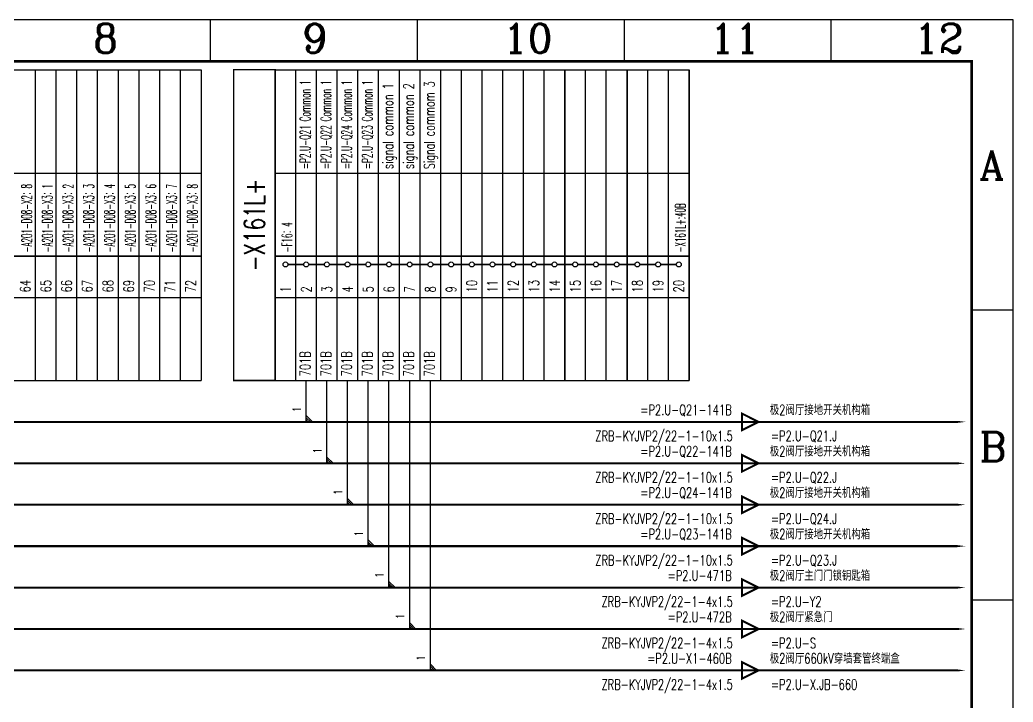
# Model space of a CAD drawing. Header units: millimetres. Extents: x 0 to 594, y 0 to 420.
# Drawn here: x 354 to 594, y 255.3 to 420 of the extents above; entities that cross this region are included whole.
import ezdxf
from ezdxf.enums import TextEntityAlignment as Align

# ---------------------------------------------------------------- set-up
doc = ezdxf.new("R2010")
doc.units = ezdxf.units.MM
doc.styles.add('ECL', font='SIMFANG_2312.TTF', dxfattribs={"width": 0.7, "height": 3})
doc.styles.add('elec', font='romans.shx', dxfattribs={"width": 0.7, "bigfont": 'hzdx1.shx'})
doc.styles.add('ROMANC', font='romanc')

# ---------------------------------------------------------------- blocks, each defined once
blk = doc.blocks.new('to')
at = {"const_width": 0.5}
blk.add_lwpolyline([(-4, 2), (-4, -2), (0, 0)], close=True, dxfattribs=at)
at = {"style": 'elec', "width": 0.7}
for tag, p in [('CABLECODE', (-6.5, 1.65)), ('CABLETYPE', (-6.23, -4.65))]:
    blk.add_attdef(tag, text='', height=2.5, dxfattribs=at).set_placement(p, align=Align.RIGHT)
for tag, p in [('EQUNAME', (2.72, 1.65)), ('EQUCODE', (3, -4.65))]:
    blk.add_attdef(tag, p, '', height=2.5, dxfattribs=at)
blk = doc.blocks.new('joinPtL')
for p, q in [((1.5, 0), (0, 1.5)), ((1, 0), (0, 1)), ((0.5, 0), (0, 0.5))]:
    blk.add_line(p, q)
at = {"style": 'elec', "width": 0.7}
blk.add_attdef('NO', text='', height=2, rotation=90, dxfattribs=at).set_placement((-2.31, 3.02), align=Align.MIDDLE)
blk = doc.blocks.new('XXDAFRAM-CH-HENG-A2')
at = {"color": 1}
for p, q in [((400, 420), (400, 410)), ((450, 420), (450, 410)), ((500, 420), (500, 410)), ((550, 420), (550, 410)), ((584, 350), (594, 350)), ((584, 280), (594, 280))]:
    blk.add_line(p, q, dxfattribs=at)
blk.add_lwpolyline([(0, 0), (594, 0), (594, 420), (0, 420)], close=True, dxfattribs=at)
at = {"color": 1, "const_width": 0.6}
blk.add_lwpolyline([(25, 10), (584, 10), (584, 410), (25, 410)], close=True, dxfattribs=at)
at = {"color": 1, "style": 'ROMANC'}
for s, p in [('8', (371.74, 412.07)), ('9', (422.27, 412.07)), ('10', (470.72, 412.07)), ('11', (520.73, 412.07)), ('12', (570, 412.07)), ('A', (585.83, 381.47)), ('B', (585.83, 313.44))]:
    blk.add_text(s, height=7, dxfattribs=at).set_placement(p)
at = {"linetype": 'Continuous', "style": 'ECL', "width": 0.7}
for tag, height, p in [('DESIGNSTATUS', 3.5, (571.85, 76.57)), ('ENDESIGNSTATUS', 3.5, (571.89, 70.89)), ('V', 4, (531.58, 63.46)), ('O', 4, (537.75, 63.46)), ('L', 4, (543.92, 63.46)), ('N', 4, (550.08, 63.46)), ('D', 4, (562.42, 63.46)), ('W', 4, (568.58, 63.46)), ('G', 4, (574.75, 63.46)), ('VEREN40', 4, (580.92, 63.46)), ('DWGNAME1', 5, (522.12, 48.71)), ('DWGENAME1', 5, (521.93, 42.13)), ('DWGNAME', 5, (521.93, 42.36)), ('DWGENAME', 5, (521.93, 35.7)), ('DWGNAME2', 5, (521.93, 35.06)), ('DWGENAME2', 5, (522.27, 28.91)), ('DWGNO', 4, (511.81, 15.14)), ('VEREN40', 4, (578.74, 15.14))]:
    blk.add_attdef(tag, text='', height=height, dxfattribs=at).set_placement(p, align=Align.MIDDLE)
at = {"style": 'ECL', "width": 0.7, "flags": 1}
for p in [(450.39, 48.28), (450.39, 40.28), (450.39, 32.28), (450.39, 24.28)]:
    blk.add_attdef('DATE', text='', height=5, dxfattribs=at).set_placement(p, align=Align.MIDDLE)
for tag, p in [('SJ1', (419.56, 44.28)), ('JH', (419.56, 36.28)), ('SH1', (419.56, 28.28)), ('PZ', (419.56, 20.28)), ('BL', (419.56, 10))]:
    blk.add_attdef(tag, p, '', height=5, dxfattribs=at)

msp = doc.modelspace()

# ---------------------------------------------------------------- linework, layer by layer
for p, q in [((37.84, 407.96), (397.84, 407.96)), ((357.84, 332.96), (357.84, 407.96)), ((362.84, 332.96), (362.84, 407.96)), ((367.84, 332.96), (367.84, 407.96)), ((372.84, 332.96), (372.84, 407.96)), ((377.84, 332.96), (377.84, 407.96)), ((382.84, 332.96), (382.84, 407.96)), ((387.84, 332.96), (387.84, 407.96)), ((392.84, 332.96), (392.84, 407.96)), ((397.84, 407.96), (397.84, 332.96)), ((415.72, 407.96), (515.72, 407.96)), ((415.72, 332.96), (415.72, 407.96)), ((420.72, 332.96), (420.72, 407.96)), ((425.72, 332.96), (425.72, 407.96)), ((430.72, 332.96), (430.72, 407.96)), ((435.72, 332.96), (435.72, 407.96)), ((440.72, 332.96), (440.72, 407.96)), ((445.72, 332.96), (445.72, 407.96)), ((450.72, 332.96), (450.72, 407.96)), ((455.72, 332.96), (455.72, 407.96)), ((460.72, 332.96), (460.72, 407.96)), ((465.72, 332.96), (465.72, 407.96)), ((470.72, 332.96), (470.72, 407.96)), ((475.72, 332.96), (475.72, 407.96)), ((480.72, 332.96), (480.72, 407.96)), ((485.72, 407.96), (485.72, 332.96)), ((485.72, 332.96), (485.72, 407.96)), ((490.72, 332.96), (490.72, 407.96)), ((495.72, 332.96), (495.72, 407.96)), ((500.72, 407.96), (500.72, 332.96)), ((500.72, 332.96), (500.72, 407.96)), ((505.72, 332.96), (505.72, 407.96)), ((510.72, 332.96), (510.72, 407.96)), ((515.72, 407.96), (515.72, 332.96)), ((515.72, 332.96), (515.72, 407.96)), ((37.84, 332.96), (397.84, 332.96)), ((415.72, 332.96), (515.72, 332.96))]:
    msp.add_line(p, q)
at = {"color": 1, "const_width": 0.35}
msp.add_lwpolyline([(405.72, 407.96), (415.72, 407.96), (415.72, 332.96), (405.72, 332.96)], close=True, dxfattribs=at)
for points in [[(397.84, 382.96), (37.84, 382.96)], [(515.72, 382.96), (415.72, 382.96)], [(397.84, 362.96), (37.84, 362.96)], [(515.72, 362.96), (415.72, 362.96)], [(397.84, 352.96), (37.84, 352.96)], [(515.72, 352.96), (415.72, 352.96)]]:
    msp.add_lwpolyline(points, dxfattribs=at)
at = {"color": 2, "const_width": 0.35}
for points in [[(418.82, 360.96), (422.62, 360.96)], [(423.82, 360.96), (427.62, 360.96)], [(428.82, 360.96), (432.62, 360.96)], [(433.82, 360.96), (437.62, 360.96)], [(438.82, 360.96), (442.62, 360.96)], [(443.82, 360.96), (447.62, 360.96)], [(448.82, 360.96), (452.62, 360.96)], [(453.82, 360.96), (457.62, 360.96)], [(458.82, 360.96), (462.62, 360.96)], [(463.82, 360.96), (467.62, 360.96)], [(468.82, 360.96), (472.62, 360.96)], [(473.82, 360.96), (477.62, 360.96)], [(478.82, 360.96), (482.62, 360.96)], [(483.82, 360.96), (487.62, 360.96)], [(488.82, 360.96), (492.62, 360.96)], [(493.82, 360.96), (497.62, 360.96)], [(498.82, 360.96), (502.62, 360.96)], [(503.82, 360.96), (507.62, 360.96)], [(508.82, 360.96), (512.62, 360.96)]]:
    msp.add_lwpolyline(points, dxfattribs=at)
for points in [[(423.22, 322.96), (423.22, 332.96), (423.22, 332.96), (423.22, 332.96)], [(428.22, 312.96), (428.22, 332.96), (428.22, 332.96), (428.22, 332.96)], [(433.22, 302.96), (433.22, 332.96), (433.22, 332.96), (433.22, 332.96)], [(438.22, 292.96), (438.22, 332.96), (438.22, 332.96), (438.22, 332.96)], [(443.22, 282.96), (443.22, 332.96), (443.22, 332.96), (443.22, 332.96)], [(448.22, 272.96), (448.22, 332.96), (448.22, 332.96), (448.22, 332.96)], [(453.22, 262.96), (453.22, 332.96), (453.22, 332.96), (453.22, 332.96)]]:
    msp.add_lwpolyline(points)
at = {"color": 7}
for points in [[(40.34, 322.96, 0.5, 0.5, 0), (574.5, 322.96, 2, 0, 0), (582.5, 322.96, 0, 0, 0)], [(60.34, 312.96, 0.5, 0.5, 0), (574.5, 312.96, 2, 0, 0), (582.5, 312.96, 0, 0, 0)], [(80.34, 302.96, 0.5, 0.5, 0), (574.5, 302.96, 2, 0, 0), (582.5, 302.96, 0, 0, 0)], [(100.34, 292.96, 0.5, 0.5, 0), (574.5, 292.96, 2, 0, 0), (582.5, 292.96, 0, 0, 0)], [(120.34, 282.96, 0.5, 0.5, 0), (574.5, 282.96, 2, 0, 0), (582.5, 282.96, 0, 0, 0)], [(125.34, 272.96, 0.5, 0.5, 0), (574.5, 272.96, 2, 0, 0), (582.5, 272.96, 0, 0, 0)], [(130.34, 262.96, 0.5, 0.5, 0), (574.5, 262.96, 2, 0, 0), (582.5, 262.96, 0, 0, 0)]]:
    msp.add_lwpolyline(points, format="xyseb", dxfattribs=at)
at = {"color": 2}
for centre in [(418.22, 360.96), (423.22, 360.96), (428.22, 360.96), (433.22, 360.96), (438.22, 360.96), (443.22, 360.96), (448.22, 360.96), (453.22, 360.96), (458.22, 360.96), (463.22, 360.96), (468.22, 360.96), (473.22, 360.96), (478.22, 360.96), (483.22, 360.96), (488.22, 360.96), (493.22, 360.96), (498.22, 360.96), (503.22, 360.96), (508.22, 360.96), (513.22, 360.96)]:
    msp.add_circle(centre, 0.6, dxfattribs=at)

# ---------------------------------------------------------------- block references
msp.add_blockref('XXDAFRAM-CH-HENG-A2', (0, 0))
for name, p, values in [('to', (532.5, 322.96), {'EQUNAME': '极2阀厅接地开关机构箱', 'CABLECODE': '=P2.U-Q21-141B', 'EQUCODE': '=P2.U-Q21.J', 'CABLETYPE': 'ZRB-KYJVP2/22-1-10x1.5'}), ('joinPtL', (423.22, 322.96), {'NO': '1'}), ('to', (532.5, 312.96), {'EQUNAME': '极2阀厅接地开关机构箱', 'CABLECODE': '=P2.U-Q22-141B', 'EQUCODE': '=P2.U-Q22.J', 'CABLETYPE': 'ZRB-KYJVP2/22-1-10x1.5'}), ('joinPtL', (428.22, 312.96), {'NO': '1'}), ('to', (532.5, 302.96), {'EQUNAME': '极2阀厅接地开关机构箱', 'CABLECODE': '=P2.U-Q24-141B', 'EQUCODE': '=P2.U-Q24.J', 'CABLETYPE': 'ZRB-KYJVP2/22-1-10x1.5'}), ('joinPtL', (433.22, 302.96), {'NO': '1'}), ('joinPtL', (438.22, 292.96), {'NO': '1'}), ('to', (532.5, 292.96), {'EQUNAME': '极2阀厅接地开关机构箱', 'CABLECODE': '=P2.U-Q23-141B', 'EQUCODE': '=P2.U-Q23.J', 'CABLETYPE': 'ZRB-KYJVP2/22-1-10x1.5'}), ('joinPtL', (443.22, 282.96), {'NO': '1'}), ('to', (532.5, 282.96), {'EQUNAME': '极2阀厅主门门锁钥匙箱', 'CABLECODE': '=P2.U-471B', 'EQUCODE': '=P2.U-Y2', 'CABLETYPE': 'ZRB-KYJVP2/22-1-4x1.5'}), ('joinPtL', (448.22, 272.96), {'NO': '1'}), ('to', (532.5, 272.96), {'EQUNAME': '极2阀厅紧急门', 'CABLECODE': '=P2.U-472B', 'EQUCODE': '=P2.U-S', 'CABLETYPE': 'ZRB-KYJVP2/22-1-4x1.5'}), ('to', (532.5, 262.96), {'EQUNAME': '极2阀厅660kV穿墙套管终端盒', 'CABLECODE': '=P2.U-X1-460B', 'EQUCODE': '=P2.U-X.JB-660', 'CABLETYPE': 'ZRB-KYJVP2/22-1-4x1.5'}), ('joinPtL', (453.22, 262.96), {'NO': '1'})]:
    msp.add_blockref(name, p).add_auto_attribs(values)

# ---------------------------------------------------------------- texts
at = {"color": 0, "style": 'elec'}
for s, width, p in [('=P2.U-Q21 Common 1', 0.53034, (424.22, 383.96)), ('=P2.U-Q22 Common 1', 0.53034, (429.22, 383.96)), ('=P2.U-Q24 Common 1', 0.53034, (434.22, 383.96)), ('=P2.U-Q23 Common 1', 0.53034, (439.22, 383.96)), ('signal common 1', 0.7, (444.22, 383.96)), ('signal common 2', 0.7, (449.22, 383.96)), ('Signal commom 3', 0.679576, (454.22, 383.96)), ('64', 0.7, (356.59, 354.21)), ('65', 0.7, (361.59, 354.21)), ('66', 0.7, (366.59, 354.21)), ('67', 0.7, (371.59, 354.21)), ('68', 0.7, (376.59, 354.21)), ('69', 0.7, (381.59, 354.21)), ('70', 0.7, (386.59, 354.21)), ('71', 0.7, (391.59, 354.21)), ('72', 0.7, (396.59, 354.21)), ('2', 0.7, (424.47, 354.21)), ('3', 0.7, (429.47, 354.21)), ('4', 0.7, (434.47, 354.21)), ('5', 0.7, (439.47, 354.21)), ('6', 0.7, (444.47, 354.21)), ('7', 0.7, (449.47, 354.21)), ('8', 0.7, (454.47, 354.21)), ('9', 0.7, (459.47, 354.21)), ('10', 0.7, (464.47, 354.21)), ('11', 0.7, (469.47, 354.21)), ('12', 0.7, (474.47, 354.21)), ('13', 0.7, (479.47, 354.21)), ('14', 0.7, (484.47, 354.21)), ('15', 0.7, (489.47, 354.21)), ('16', 0.7, (494.47, 354.21)), ('17', 0.7, (499.47, 354.21)), ('18', 0.7, (504.47, 354.21)), ('19', 0.7, (509.47, 354.21)), ('20', 0.7, (514.47, 354.21)), ('1', 0.7, (419.47, 354.21)), ('701B', 0.7, (424.22, 333.96)), ('701B', 0.7, (429.22, 333.96)), ('701B', 0.7, (434.22, 333.96)), ('701B', 0.7, (439.22, 333.96)), ('701B', 0.7, (444.22, 333.96)), ('701B', 0.7, (449.22, 333.96)), ('701B', 0.7, (454.22, 333.96))]:
    msp.add_text(s, height=2.5, rotation=90, dxfattribs=dict(at, width=width)).set_placement(p)
at = {"color": 6, "style": 'elec', "width": 0.5}
for s, p in [('-A201-D08-X2：8', (356.96, 363.91)), ('-A201-D08-X3：1', (361.96, 363.91)), ('-A201-D08-X3：2', (366.96, 363.91)), ('-A201-D08-X3：3', (371.96, 363.91)), ('-A201-D08-X3：4', (376.96, 363.91)), ('-A201-D08-X3：5', (381.96, 363.91)), ('-A201-D08-X3：6', (386.96, 363.91)), ('-A201-D08-X3：7', (391.96, 363.91)), ('-A201-D08-X3：8', (396.96, 363.91)), ('-X161L+:40B', (514.83, 363.91)), ('-F16：4', (419.83, 363.91))]:
    msp.add_text(s, height=2.5, rotation=90, dxfattribs=at).set_placement(p)
at = {"color": 0, "style": 'elec', "width": 0.7}
msp.add_text('-X161L+', height=5, rotation=90, dxfattribs=at).set_placement((410.72, 370.46), align=Align.MIDDLE)

doc.saveas('drawing.dxf')
